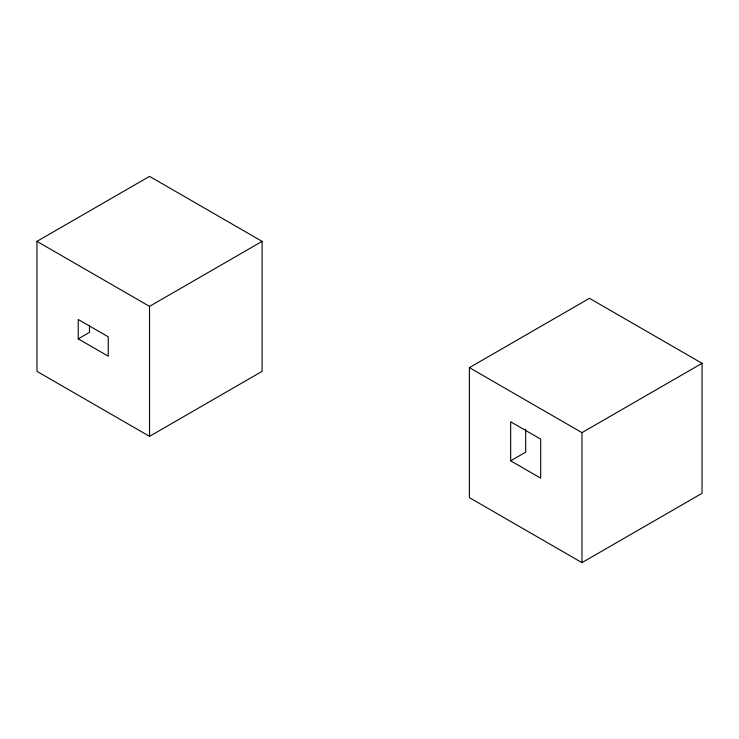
<?xml version="1.0" encoding="UTF-8"?>
<svg xmlns="http://www.w3.org/2000/svg" width="739" height="739" viewBox="0 0 739 739"><rect width="100%" height="100%" fill="white"/><g stroke="black" fill="none" stroke-linecap="round" stroke-linejoin="round"><path stroke-width="1.11" d="M36.95 241.367L149.527 176.372L262.105 241.367L262.105 371.357L149.527 436.352L36.95 371.357L36.95 241.367L149.527 306.362L262.105 241.367M78.223 338.859L108.245 356.189L108.245 336.827L78.223 319.497L78.223 338.859L89.484 332.356L89.484 325.52M469.394 367.643L589.473 298.316L702.05 363.311L702.05 493.301L581.972 562.628L469.394 497.633L469.394 367.643L581.972 432.638L702.05 363.311M510.667 460.803L540.689 478.142L540.689 439.142L510.667 421.812L510.667 460.803L525.678 452.139L525.678 429.202M581.972 432.638L581.972 562.628M149.527 306.362L149.527 436.352"/></g></svg>
